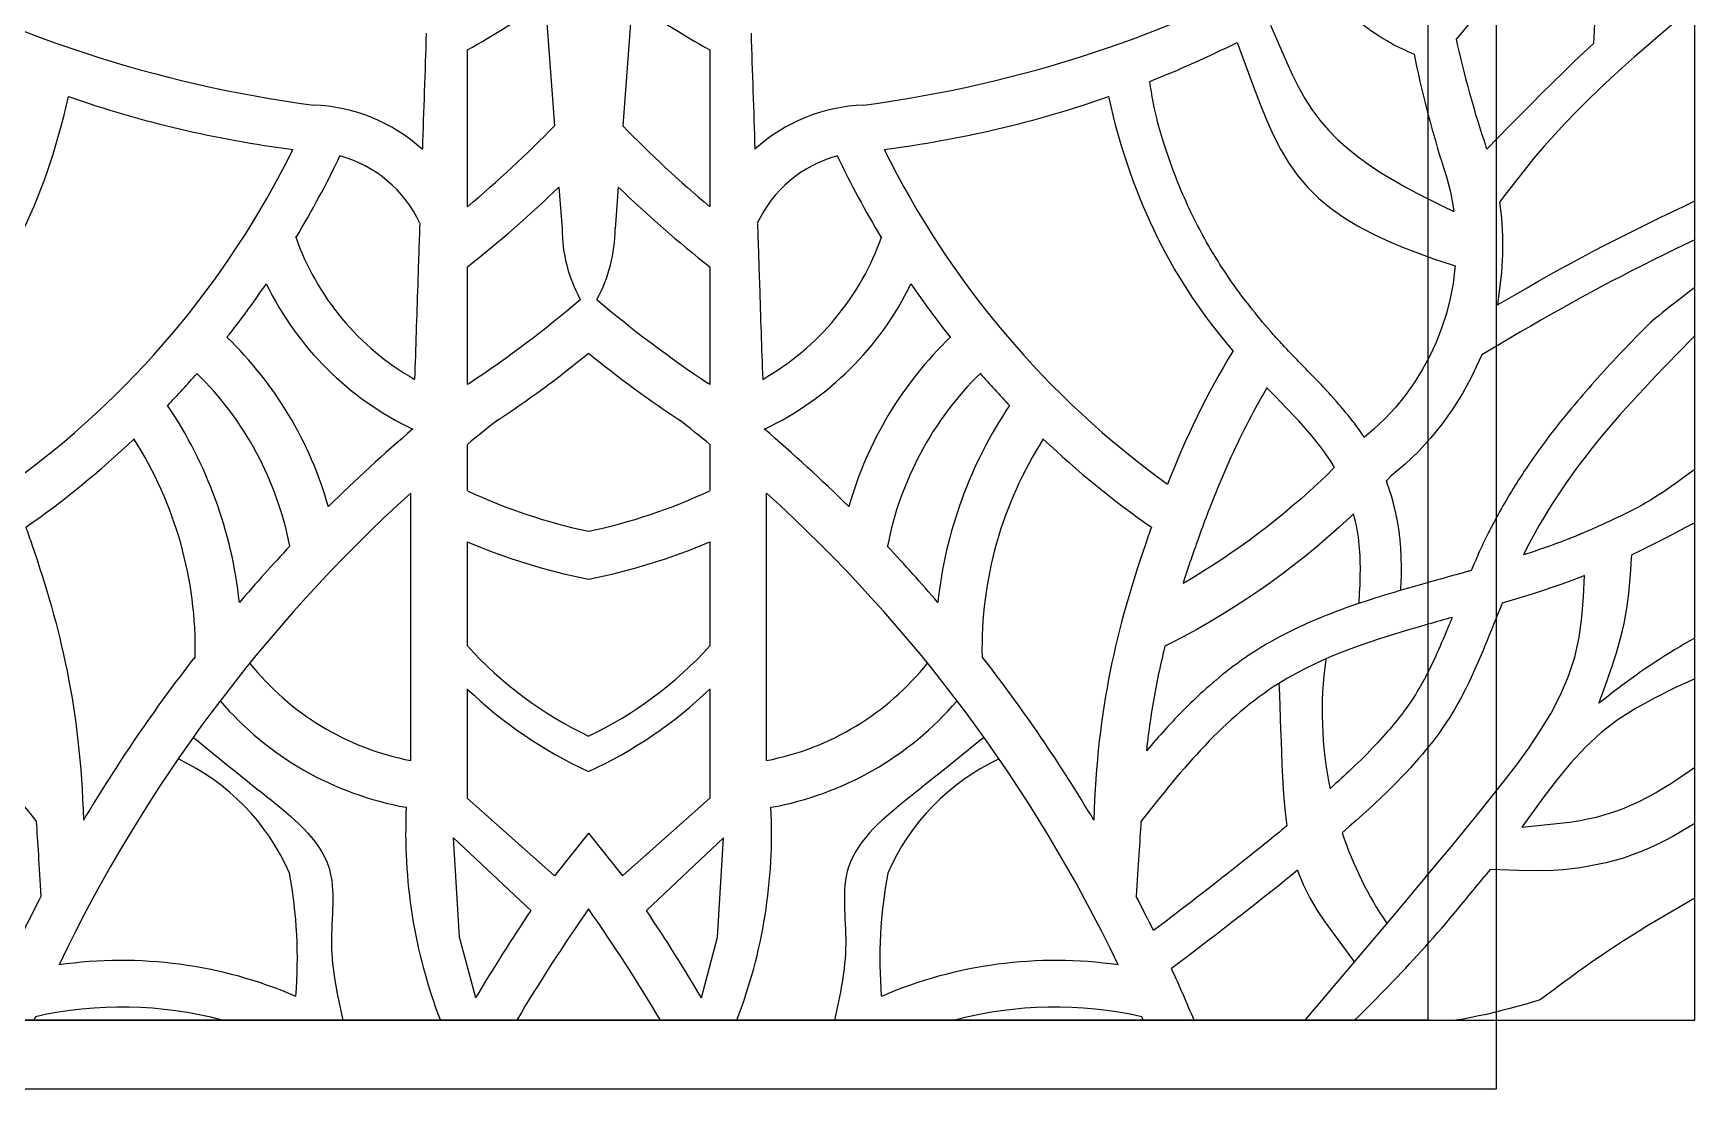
# Model space of a CAD drawing. Header units: millimetres. Extents: x 14385 to 129787, y 107826 to 186798.
# Drawn here: x 32983 to 34195, y 112191 to 112960 of the extents above; entities that cross this region are included whole.
import ezdxf

# ---------------------------------------------------------------- set-up
doc = ezdxf.new("R2010")
doc.units = ezdxf.units.MM
doc.header["$LTSCALE"] = 1000

msp = doc.modelspace()

# ---------------------------------------------------------------- linework, layer by layer
at = {"color": 251}
for p, q in [((34195.2, 112240.5), (34195.2, 115640.5)), ((33356.3, 112983.9), (33363.1, 112892.8)), ((33419.9, 112983.9), (33413.1, 112892.8)), ((33366.4, 112848.1), (33368.7, 112817.7)), ((33409.7, 112848.1), (33407.5, 112817.7)), ((33258.3, 112429.9), (33258.3, 112624.9)), ((33517.8, 112429.9), (33517.8, 112624.9)), ((33299.6, 112482.1), (33299.6, 112402.4)), ((33476.6, 112482.1), (33476.6, 112402.4)), ((33363.3, 112345.7), (33299.6, 112402.4)), ((33412.9, 112345.7), (33476.6, 112402.4)), ((33294, 112301), (33289.6, 112373.6)), ((33289.6, 112373.6), (33345.9, 112320.5)), ((33388.1, 112376.9), (33363.3, 112345.7)), ((33388.1, 112376.9), (33412.9, 112345.7)), ((33486.6, 112373.6), (33430.3, 112320.5)), ((33482.2, 112301), (33486.6, 112373.6)), ((33305.7, 112256.8), (33294, 112301)), ((33470.5, 112256.8), (33482.2, 112301)), ((34000.6, 112240.5), (32581, 112240.5)), ((32775.6, 112240.5), (34195.2, 112240.5))]:
    msp.add_line(p, q, dxfattribs=at)
at = {"color": 8}
msp.add_lwpolyline([(31400.6, 112190.5), (34050.6, 112190.5), (34050.6, 115690.5), (31400.6, 115690.5)], close=True, dxfattribs=at)
msp.add_lwpolyline([(32775.6, 112240.5), (34000.6, 112240.5), (34000.6, 115640.5), (32775.6, 115640.5), (32775.6, 112240.5)], dxfattribs=at)
at = {"color": 251}
for points in [[(34090.4, 113505.2), (34104.8, 113487.6), (34124.6, 113462.2), (34143.1, 113435.7), (34158.9, 113407.9), (34170.3, 113378.7), (34176.4, 113348.2), (34177.9, 113316.7), (34175.3, 113284.6), (34169.4, 113252.2), (34160.9, 113219.8), (34150.5, 113187.8), (34138.9, 113156.5), (34126.5, 113126.2), (34113.2, 113096.8), (34098.9, 113068.3), (34083.3, 113040.8), (34066.4, 113014.3), (34047.8, 112988.7), (34027.8, 112963.9), (34021.1, 112956)], [(34195.2, 112980.4), (34186.3, 112972.9), (34177.3, 112965.4), (34168.5, 112957.9), (34159.7, 112950.4), (34150.9, 112942.7), (34142.3, 112935), (34133.7, 112927.2), (34125.3, 112919.3), (34117, 112911.3), (34108.8, 112903.2), (34100.8, 112894.9), (34093, 112886.5), (34085.3, 112877.9), (34077.8, 112869.1), (34070.6, 112860.1), (34063.4, 112851), (34056.4, 112841.8), (34052.8, 112837)], [(33885.6, 112966), (33897.2, 112939.4), (33901.4, 112930.2), (33905.8, 112921.3), (33910.7, 112912.7), (33915.9, 112904.5), (33921.7, 112896.8), (33928, 112889.5), (33934.7, 112882.6), (33942, 112876.1), (33949.6, 112870), (33957.6, 112864.2), (33965.9, 112858.7), (33974.6, 112853.5), (33983.4, 112848.5), (33992.5, 112843.6), (34001.7, 112838.9), (34011, 112834.3), (34019.3, 112830.3)], [(34122.1, 112967.4), (34121.2, 112952.8), (34107.3, 112939.6), (34099.3, 112931.9), (34091.3, 112924.1), (34083.4, 112916.2), (34075.6, 112908.3), (34067.8, 112900.5), (34060, 112892.6), (34043.4, 112875.7)], [(33861.3, 112953.4), (33873.6, 112920), (33878, 112908.5), (33882.6, 112897.2), (33887.5, 112886.2), (33892.9, 112875.7), (33898.9, 112865.6), (33905.5, 112856.3), (33912.8, 112847.7), (33920.9, 112839.8), (33929.8, 112832.5), (33939.2, 112825.9), (33949.2, 112819.9), (33959.7, 112814.3), (33970.6, 112809.1), (33981.9, 112804.3), (33993.5, 112799.8), (34005.4, 112795.6), (34017.4, 112791.5), (34020.3, 112790.6)], [(33299.6, 112948.2), (33299.6, 112833.8)], [(33476.6, 112948.2), (33476.6, 112833.8)], [(34010.7, 112866.2), (34014.1, 112855.5), (34016.9, 112844.6), (34018.9, 112833.6), (34019.3, 112830.3)], [(34042.8, 112877.5), (34043.4, 112875.7)], [(34052.8, 112837), (34054.2, 112825.6), (34055, 112812.3), (34055, 112799), (34054.2, 112785.7), (34051.2, 112762.1), (34064.8, 112770), (34072.8, 112774.6), (34080.8, 112779.2), (34088.8, 112783.7), (34096.8, 112788.1), (34104.9, 112792.6), (34113, 112796.9), (34121.1, 112801.2), (34129.2, 112805.4), (34137.4, 112809.6), (34145.6, 112813.8), (34153.9, 112817.9), (34162.1, 112821.9), (34170.4, 112826), (34178.6, 112830), (34186.9, 112834), (34195.2, 112838)], [(34195.2, 112809.6), (34187.5, 112805.9), (34179.8, 112802.2), (34172.2, 112798.4), (34164.6, 112794.7), (34157, 112790.9), (34149.5, 112787.1), (34142, 112783.2), (34134.5, 112779.4), (34127.1, 112775.5), (34119.7, 112771.5), (34112.3, 112767.5), (34104.9, 112763.4), (34097.6, 112759.3), (34090.2, 112755.1), (34082.9, 112750.9), (34075.5, 112746.7), (34068.1, 112742.4), (34060.8, 112738.1), (34053.4, 112733.8), (34039.8, 112725.8), (34032.1, 112709.3), (34025.8, 112697.6), (34018.7, 112686.3), (34010.9, 112675.4), (34002.5, 112665.1), (33993.5, 112655.3), (33983.8, 112646.1), (33973.6, 112637.5)], [(33299.6, 112789.9), (33299.6, 112704)], [(33476.6, 112789.9), (33476.6, 112704)], [(34020.3, 112790.6), (34020.2, 112788.9), (34018.8, 112777.8), (34016.7, 112766.7), (34014, 112755.9), (34010.5, 112745.2), (34006.4, 112734.8), (34001.7, 112724.6), (33996.4, 112714.8), (33990.4, 112705.3), (33983.9, 112696.1), (33976.8, 112687.4), (33969.2, 112679.2), (33961.1, 112671.5), (33954, 112665.5)], [(33299.6, 112660.4), (33299.6, 112626.7)], [(33476.6, 112660.4), (33476.6, 112626.7)], [(33932.3, 112643.6), (33931.7, 112643), (33925.9, 112637.3), (33920, 112631.7), (33914, 112626.2), (33908, 112620.8), (33901.8, 112615.5), (33895.6, 112610.3), (33889.3, 112605.2), (33882.9, 112600.1), (33876.5, 112595.2), (33870, 112590.3), (33863.4, 112585.6), (33856.7, 112581), (33850, 112576.4), (33843.2, 112572), (33836.3, 112567.7), (33829.4, 112563.4), (33821.8, 112559)], [(33973.6, 112637.5), (33970.2, 112633.8)], [(33946.3, 112609.8), (33943.6, 112607.2), (33935.8, 112600), (33927.8, 112592.9), (33919.6, 112586), (33911.4, 112579.2), (33903, 112572.6), (33894.5, 112566.1), (33885.9, 112559.8), (33877.2, 112553.7), (33868.3, 112547.7), (33859.3, 112541.9), (33850.3, 112536.3), (33841.1, 112530.8), (33831.8, 112525.5), (33822.5, 112520.4), (33813, 112515.4), (33808.6, 112513.3)], [(34195.2, 112603.3), (34188.4, 112599.7), (34181.6, 112596.2), (34174.8, 112592.6), (34168, 112589.1), (34161.2, 112585.6), (34154.3, 112582.2), (34149.2, 112579.8)], [(33299.6, 112589.4), (33299.6, 112513.5)], [(33476.6, 112589.4), (33476.6, 112513.5)], [(34195.2, 112519.2), (34191.5, 112517.1), (34187.8, 112514.9), (34184.2, 112512.8), (34180.5, 112510.6), (34176.9, 112508.4), (34173.3, 112506.2), (34169.7, 112503.9), (34166.2, 112501.6), (34162.7, 112499.3), (34159.2, 112496.9), (34155.7, 112494.5), (34152.3, 112492), (34148.8, 112489.5), (34145.4, 112487), (34142, 112484.5), (34138.6, 112482), (34135.2, 112479.4), (34131.9, 112476.8), (34128.5, 112474.2), (34125.2, 112471.6), (34127.1, 112476.8), (34129.1, 112482.1), (34131, 112487.4), (34132.8, 112492.6), (34134.6, 112497.9), (34136.4, 112503.2), (34138, 112508.5), (34139.6, 112513.8), (34141, 112519.2), (34142.4, 112524.6), (34143.6, 112529.9), (34144.6, 112535.4), (34145.6, 112540.8), (34146.4, 112546.3), (34147, 112551.8), (34147.6, 112557.3), (34148.1, 112562.9), (34148.5, 112568.4), (34148.8, 112574), (34149.2, 112579.8)], [(33911, 112240.5), (33979.4, 112321.6), (33988.9, 112333), (33998.5, 112344.3), (34008, 112355.8), (34017.6, 112367.3), (34027.1, 112378.9), (34036.7, 112390.6), (34046.2, 112402.4), (34055.7, 112414.4), (34065.1, 112426.6), (34074.1, 112439), (34082.5, 112451.6), (34090.3, 112464.5), (34097.2, 112477.8), (34103, 112491.3), (34107.6, 112505.3), (34110.8, 112519.7), (34112.9, 112534.4), (34114.1, 112549.3), (34114.7, 112564.7), (34112.5, 112563.8), (34105.4, 112561.1), (34098.2, 112558.5), (34091, 112556), (34083.8, 112553.6), (34076.6, 112551.3), (34069.3, 112549), (34062, 112546.8), (34054.7, 112544.6)], [(33891.8, 112486.1), (33892.1, 112477.7), (33892.4, 112469.3), (33892.7, 112460.9), (33893, 112452.5), (33893.3, 112444), (33893.7, 112435.4), (33894, 112426.8), (33894.4, 112418), (33894.9, 112409), (33895.6, 112399.6), (33896.6, 112390), (33897.6, 112382.3)], [(34195.2, 112489.4), (34180.6, 112482.8), (34166.3, 112475.7), (34152.5, 112468.1), (34139.3, 112459.7), (34126.9, 112450.3), (34115.5, 112439.7), (34104.8, 112428.2), (34094.7, 112416), (34085.1, 112403.3), (34069, 112381.2), (34097, 112384.1), (34103.7, 112385), (34110.4, 112386), (34117, 112387.3), (34123.5, 112388.7), (34129.9, 112390.5), (34136.2, 112392.4), (34142.5, 112394.7), (34148.6, 112397.3), (34154.6, 112400.1), (34160.6, 112403.2), (34166.5, 112406.4), (34172.3, 112409.9), (34178.1, 112413.5), (34183.8, 112417.2), (34189.5, 112421), (34195.2, 112425)], [(34195.2, 112384), (34190, 112380.7), (34184.6, 112377.6), (34179.2, 112374.5), (34173.5, 112371.5), (34167.8, 112368.6), (34161.8, 112365.9), (34155.7, 112363.3), (34149.4, 112361), (34143.1, 112358.8), (34136.8, 112357), (34130.4, 112355.4), (34124.1, 112354), (34117.9, 112352.8), (34111.6, 112351.7), (34105.4, 112350.9), (34099.2, 112350.1), (34091.8, 112349.6), (34081.6, 112349.4), (34066.8, 112349.6), (34045.8, 112350.4), (34041.5, 112345.1)], [(33905.4, 112349.9), (33905.4, 112349.8), (33909.5, 112339.5), (33914.4, 112329.7), (33919.7, 112320.6), (33925.3, 112312.2), (33946.8, 112282.9)], [(34195.2, 112329.6), (34189.3, 112326.2), (34183.5, 112322.8), (34177.7, 112319.4), (34171.8, 112316), (34166, 112312.5), (34160.3, 112309), (34154.5, 112305.5), (34148.8, 112301.9), (34143.1, 112298.3), (34137.4, 112294.6), (34131.8, 112290.9), (34126.2, 112287.1), (34120.6, 112283.3), (34115.1, 112279.4), (34109.6, 112275.5), (34104.2, 112271.5), (34098.7, 112267.5), (34093.3, 112263.4), (34087.9, 112259.4), (34082.5, 112255.3)], [(34082.5, 112255.3), (34076.9, 112253.7), (34071.3, 112252.1), (34065.7, 112250.6), (34060.2, 112249), (34054.5, 112247.6), (34048.9, 112246.2), (34043.3, 112244.8), (34037.7, 112243.6), (34032, 112242.4), (34026.3, 112241.4), (34020.8, 112240.5)]]:
    msp.add_lwpolyline(points, dxfattribs=at)
for centre, radius, start, end in [((33306.4, 113816), 915.9, 240.9958, 262.5323), ((33469.8, 113816), 915.9, 277.4677, 299.0042), ((33032.9, 113434.6), 554.8, 298.7353, 305.6586), ((33743.3, 113434.6), 554.8, 234.3414, 241.2647), ((33502.3, 113674.6), 805.5, 291.4996, 296.4637), ((34721.4, 113107.9), 716.6, 192.2368, 198.7485), ((34734.8, 113094.6), 759.3, 191.3696, 197.4776), ((33273.9, 113674.6), 805.5, 250.7757, 262.7633), ((33183.2, 112783.9), 124, 47.6823, 88.106), ((33592.9, 112783.9), 124, 91.894, 132.3177), ((33502.3, 113674.6), 805.5, 277.2367, 289.2243), ((32735, 113505.4), 877.5, 310.0542, 315.7143), ((34041.2, 113505.4), 877.5, 224.2857, 229.9458), ((32580.7, 113167.1), 659.6, 305.7099, 333.7645), ((32576.7, 113171.4), 698, 328.9424, 334.4864), ((33183.2, 112783.9), 90, 24.7929, 74.9689), ((33592.9, 112783.9), 90, 105.0311, 155.2071), ((34199.5, 113171.4), 698, 205.5136, 211.0576), ((34195.5, 113167.1), 659.6, 206.2355, 234.2901), ((32735, 113505.4), 911.5, 308.2768, 313.8497), ((34041.2, 113505.4), 911.5, 226.1503, 231.7232), ((33477.8, 112818.3), 109.1, 180.28, 208.5646), ((33298.4, 112818.3), 109.1, 331.4354, 359.72), ((33356.8, 112875.9), 193.4, 199.1962, 240.3366), ((33419.4, 112875.9), 193.4, 299.6634, 340.8038), ((32576.7, 113171.4), 698, 321.6686, 325.6524), ((33356.8, 112876.4), 226.6, 205.853, 244.6705), ((33419.4, 112876.4), 226.6, 295.3295, 334.147), ((34199.5, 113171.4), 698, 214.3476, 218.3314), ((32846.5, 113392.6), 824.2, 303.4783, 310.5227), ((33929.7, 113392.6), 824.2, 229.4773, 236.5217), ((32933.5, 112540.2), 275.1, 15.7734, 46.1304), ((33842.7, 112540.2), 275.1, 133.8696, 164.2266), ((32846.5, 113392.6), 858.2, 303.4783, 309.1305), ((33929.7, 113392.6), 858.2, 230.8695, 236.5217), ((32576.7, 113171.4), 698, 316.259, 318.8634), ((32933.5, 112540.2), 241, 10.9927, 45.5447), ((33842.7, 112540.2), 241, 134.4553, 169.0073), ((34199.5, 113171.4), 698, 221.1366, 223.741), ((34002.4, 111802), 1143.5, 127.8277, 127.9221), ((32773.8, 111802), 1143.5, 52.0779, 52.1723), ((32817.4, 112511.4), 317.7, 6.0982, 33.9536), ((33958.8, 112511.4), 317.7, 146.0464, 173.9018), ((34002.4, 111802), 1109.4, 127.8277, 129.306), ((32773.8, 111802), 1109.4, 50.694, 52.1723), ((32576.7, 113171.4), 698, 305.0454, 313.4046), ((32817.4, 112511.4), 283.7, 358.8263, 32.6281), ((34002.4, 111802), 1143.5, 130.4903, 134.6851), ((32773.8, 111802), 1143.5, 45.3149, 49.5097), ((33958.8, 112511.4), 283.7, 147.3719, 181.1737), ((34199.5, 113171.4), 698, 226.5954, 234.9546), ((34002.4, 111802), 1109.4, 132.1178, 154.427), ((33472.5, 112995.9), 407.7, 244.911, 258.0532), ((33303.7, 112995.9), 407.7, 281.9468, 295.089), ((32773.8, 111802), 1109.4, 25.573, 47.8822), ((33472.5, 112995.9), 441.8, 246.9629, 258.9865), ((33303.7, 112995.9), 441.8, 281.0135, 293.0371), ((34002.4, 111802), 1143.5, 136.7032, 139.4662), ((32773.8, 111802), 1143.5, 40.5338, 43.2968), ((34002.4, 111802), 1143.5, 142.0266, 149.2715), ((33509.9, 112704.1), 283.8, 222.1929, 244.5864), ((33266.3, 112704.1), 283.8, 295.4136, 317.8071), ((32773.8, 111802), 1143.5, 30.7285, 37.9734), ((34199.7, 112465.6), 276.4, 172.1219, 191.751), ((33295.8, 112624.6), 198.3, 218.5825, 259.1067), ((33480.4, 112624.6), 198.3, 280.8933, 321.4175), ((33523.3, 112716), 323.7, 226.2842, 245.3084), ((33252.9, 112716), 323.7, 294.6916, 313.7158), ((33295.8, 112624.6), 232.4, 220.5557, 259.9119), ((33480.4, 112624.6), 232.4, 280.0881, 319.4443), ((33019.1, 112281.9), 164.5, 23.6079, 65.0307), ((33757.1, 112281.9), 164.5, 114.9693, 156.3921), ((33634.7, 112377), 380.1, 177.1638, 201.0442), ((33141.5, 112377), 380.1, 338.9558, 2.8362), ((34199.7, 112465.6), 276.4, 198.6834, 213.9947), ((32830.7, 112285.1), 344.9, 355.4859, 10.4756), ((33945.5, 112285.1), 344.9, 169.5244, 184.5141), ((33180, 113029), 1100, 314.2082, 321.5557), ((34002.4, 111802), 1143.5, 152.4532, 153.8539), ((34420.6, 111597), 1295.5, 146.0522, 149.3846), ((34420.6, 111597), 1261.4, 144.9356, 149.3245), ((32355.6, 111597), 1261.4, 30.6755, 35.0644), ((32355.6, 111597), 1295.5, 30.6154, 33.9478), ((32773.8, 111802), 1143.5, 26.1461, 27.5468), ((33047.4, 111963.1), 321, 66.6774, 98.1923), ((33728.8, 111963.1), 321, 81.8077, 113.3226), ((32773.8, 111802), 1143.5, 22.5516, 24.6112), ((33047.4, 111963.1), 287, 75.173, 102.675), ((33728.8, 111963.1), 287, 77.325, 104.827), ((34002.4, 111802), 1109.4, 156.5717, 156.7158), ((32773.8, 111802), 1109.4, 23.2842, 23.4283)]:
    msp.add_arc(centre, radius, start, end, dxfattribs=at)
for points, knots in [([(33928.7, 112991.2), (33932.3, 112986.4), (33936.3, 112981.7), (33942.6, 112975.4), (33944.6, 112973.6), (33947.4, 112971.1), (33948.2, 112970.4), (33949.7, 112969.2), (33950.5, 112968.5), (33952.8, 112966.7), (33954.4, 112965.6), (33958.9, 112962.2), (33961.9, 112960.2), (33969, 112955.7), (33972.9, 112953.4), (33977.1, 112951), (33984.7, 112947.6), (33990.4, 112944.9)], [319.271901, 319.271901, 319.271901, 319.271901, 327.269915, 327.269915, 330.729864, 330.729864, 332.014647, 332.014647, 333.29943, 333.29943, 335.868996, 335.868996, 341.008129, 341.008129, 348.24553, 348.24553, 349.154153, 349.154153, 349.154153, 349.154153]), ([(33954, 112665.5), (33951.4, 112669.6), (33948.6, 112673.5), (33942.4, 112681.5), (33939, 112685.6), (33930.6, 112695.4), (33925.6, 112700.8), (33915.6, 112711.2), (33910.7, 112716.1), (33904.7, 112722.4), (33903.3, 112723.8), (33900.5, 112726.7), (33899.1, 112728.1), (33896.3, 112731.1), (33895, 112732.6), (33890.9, 112737), (33888.2, 112739.9), (33880.4, 112748.8), (33875.5, 112754.8), (33861.7, 112772.3), (33853.5, 112784), (33838.3, 112808.5), (33831.4, 112821.3), (33818.9, 112848.6), (33813.2, 112863.1), (33804.3, 112890.8), (33800.7, 112903.7), (33797.5, 112925.1)], [112.997665, 112.997665, 112.997665, 112.997665, 125.246383, 125.246383, 139.44726, 139.44726, 160.046357, 160.046357, 180.645455, 180.645455, 186.849292, 186.849292, 193.307614, 193.307614, 199.765935, 199.765935, 212.682577, 212.682577, 238.515863, 238.515863, 286.889998, 286.889998, 335.264133, 335.264133, 383.638268, 383.638268, 421.695985, 421.695985, 421.695985, 421.695985]), ([(33264.9, 112821.6), (33264.4, 112806.6), (33263.1, 112768.7), (33261.9, 112730.7), (33261.1, 112707.9)], [138.670217, 138.670217, 138.670217, 138.670217, 183.87244, 252.471643, 252.471643, 252.471643, 252.471643]), ([(33511.3, 112821.6), (33511.8, 112806.6), (33513, 112768.7), (33514.3, 112730.7), (33515.1, 112707.9)], [138.670217, 138.670217, 138.670217, 138.670217, 183.87244, 252.471643, 252.471643, 252.471643, 252.471643]), ([(34195.2, 112774.9), (34166.2, 112752.9), (34161.1, 112747.7), (34143.9, 112730), (34131.7, 112717.2), (34114.3, 112697.5), (34108.7, 112691), (34099.1, 112679.4), (34095, 112674.2), (34087, 112663.8), (34083.1, 112658.5), (34071.5, 112642.3), (34064.3, 112631.1), (34054.4, 112614.4), (34051.5, 112609.1), (34047.2, 112600.9), (34045.7, 112598.1), (34043.3, 112593.2), (34042.3, 112591.2), (34040.4, 112587.3), (34039.5, 112585.4), (34036.8, 112579.5), (34035.1, 112575.6), (34033, 112570.6), (34032.5, 112569.6), (34032.1, 112568.5)], [3.581152, 3.581152, 3.581152, 3.581152, 25.209307, 25.209307, 76.792798, 76.792798, 101.224845, 101.224845, 119.862982, 119.862982, 138.501119, 138.501119, 175.777393, 175.777393, 192.477596, 192.477596, 201.431979, 201.431979, 207.461426, 207.461426, 213.490874, 213.490874, 225.549768, 225.549768, 228.8784, 228.8784, 228.8784, 228.8784]), ([(34195.2, 112739.6), (34170.5, 112714.4), (34122.9, 112665.9), (34084.5, 112609.1), (34070.2, 112579.9)], [0, 0, 0, 0, 105.896954, 203.57238, 203.57238, 203.57238, 203.57238]), ([(33883, 112701.6), (33879.6, 112696), (33876.3, 112690.2), (33863.8, 112666.9), (33855.5, 112648.9), (33844.9, 112623.3), (33842, 112616), (33837, 112602.9), (33834.8, 112597.1), (33831, 112586.4), (33829.3, 112581.6), (33825.6, 112570.7), (33823.7, 112564.8), (33821.8, 112559)], [16.206188, 16.206188, 16.206188, 16.206188, 37.333723, 37.333723, 100.65948, 100.65948, 125.896125, 125.896125, 145.735701, 145.735701, 162.394883, 162.394883, 182.818515, 182.818515, 182.818515, 182.818515]), ([(34195.2, 112642.2), (34168.1, 112622), (34159.1, 112617.3), (34139.8, 112607.5), (34129.5, 112602.6), (34115.5, 112596.5), (34111.7, 112594.9), (34104.1, 112591.8), (34100.3, 112590.4), (34088.7, 112586), (34080.8, 112583.3), (34071.9, 112580.4), (34071, 112580.2), (34070.2, 112579.9)], [4.93174, 4.93174, 4.93174, 4.93174, 35.857325, 35.857325, 71.71465, 71.71465, 84.917544, 84.917544, 98.120437, 98.120437, 124.526225, 124.526225, 127.368002, 127.368002, 127.368002, 127.368002]), ([(33980.8, 112554), (33980.8, 112554.8), (33980.8, 112555.7), (33981.1, 112562.9), (33981.3, 112569.4), (33981, 112578.9), (33980.9, 112581.6), (33980.6, 112586.1), (33980.5, 112587.8), (33980.1, 112591.5), (33979.9, 112593.5), (33979.4, 112597.5), (33979.1, 112599.5), (33978.1, 112605.5), (33977.3, 112609.5), (33974.7, 112620.3), (33972.7, 112627.1), (33970.2, 112633.8)], [15.204752, 15.204752, 15.204752, 15.204752, 17.599585, 17.599585, 35.199171, 35.199171, 42.233601, 42.233601, 46.450238, 46.450238, 51.459036, 51.459036, 56.467833, 56.467833, 66.485428, 66.485428, 83.847275, 83.847275, 83.847275, 83.847275]), ([(32977.5, 112600), (32979, 112595.8), (33001.5, 112531), (33017.1, 112469.1), (33019.5, 112386.3)], [149.133524, 149.133524, 149.133524, 149.133524, 163.060339, 364.51412, 364.51412, 364.51412, 364.51412]), ([(33798.7, 112600), (33797.2, 112595.8), (33774.7, 112531), (33759.1, 112469.1), (33756.7, 112386.3)], [149.133524, 149.133524, 149.133524, 149.133524, 163.060339, 364.51412, 364.51412, 364.51412, 364.51412]), ([(33950.2, 112544.4), (33951.1, 112558.6), (33952.2, 112580.5), (33948.3, 112602.3), (33946.3, 112609.8)], [4.214244, 4.214244, 4.214244, 4.214244, 46.876756, 69.822539, 69.822539, 69.822539, 69.822539]), ([(34032.1, 112568.5), (34031.1, 112568.2), (34030.1, 112567.9), (34021.7, 112565.6), (34014.3, 112563.5), (34002.3, 112560.1), (33997.7, 112558.8), (33984, 112554.9), (33974.6, 112552.2), (33955.9, 112546.4), (33946.5, 112543.3), (33927.8, 112536.4), (33918.4, 112532.6), (33900, 112524.2), (33890.9, 112519.6), (33880.2, 112513.3), (33878.3, 112512.1), (33872.9, 112508.7), (33869.3, 112506.4), (33862.4, 112501.5), (33859, 112499), (33849, 112491.3), (33842.6, 112485.9), (33826.8, 112471.6), (33817.8, 112462.4), (33804.3, 112447.6), (33799.7, 112442.3), (33795.1, 112436.9)], [168.095381, 168.095381, 168.095381, 168.095381, 171.230088, 171.230088, 194.246583, 194.246583, 208.194873, 208.194873, 236.091451, 236.091451, 263.98803, 263.98803, 291.884609, 291.884609, 319.781188, 319.781188, 325.538834, 325.538834, 337.054126, 337.054126, 348.569418, 348.569418, 371.600003, 371.600003, 407.651729, 407.651729, 427.587598, 427.587598, 427.587598, 427.587598]), ([(34054.7, 112544.6), (34046.2, 112523.9), (34026.6, 112472), (33995, 112426.7), (33937.8, 112377.1)], [242.017988, 242.017988, 242.017988, 242.017988, 309.076704, 407.90495, 407.90495, 407.90495, 407.90495]), ([(32758, 112534.2), (32763.9, 112532.6), (32807.7, 112520.3), (32898.6, 112491.9), (32955, 112424), (32985.1, 112385.4)], [190.704414, 190.704414, 190.704414, 190.704414, 208.740341, 325.812295, 468.592794, 468.592794, 468.592794, 468.592794]), ([(34018.1, 112534.2), (34012.3, 112532.6), (33968.5, 112520.3), (33877.6, 112491.9), (33821.2, 112424), (33791.1, 112385.4)], [190.704414, 190.704414, 190.704414, 190.704414, 208.740341, 325.812295, 468.592794, 468.592794, 468.592794, 468.592794]), ([(34018.1, 112534.2), (34017.1, 112531.7), (34016, 112529.1), (34012, 112519.3), (34009, 112512.3), (34004.8, 112503.1), (34003.7, 112500.7), (34001.8, 112496.9), (34001.1, 112495.4), (33999.6, 112492.5), (33998.9, 112491.1), (33996.6, 112486.9), (33995, 112484.1), (33991, 112477.4), (33988.5, 112473.4), (33982.6, 112465.1), (33979.3, 112460.7), (33971.5, 112451.4), (33967.1, 112446.5), (33957, 112435.7), (33951.2, 112429.9), (33939.8, 112419.1), (33934.7, 112414.4), (33929, 112409.3)], [265.254101, 265.254101, 265.254101, 265.254101, 273.785347, 273.785347, 297.903136, 297.903136, 306.625423, 306.625423, 312.056755, 312.056755, 317.488087, 317.488087, 328.350751, 328.350751, 343.776811, 343.776811, 359.20287, 359.20287, 374.62893, 374.62893, 390.054989, 390.054989, 401.125003, 401.125003, 401.125003, 401.125003]), ([(33808.6, 112513.3), (33807, 112506.7), (33805.4, 112500.1), (33801.1, 112479.5), (33798.6, 112465.2), (33796.1, 112445.9), (33795.6, 112441.8), (33795.1, 112436.9)], [235.747302, 235.747302, 235.747302, 235.747302, 258.283575, 258.283575, 304.44188, 304.44188, 316.704558, 316.704558, 316.704558, 316.704558]), ([(33676.6, 112446.8), (33659.2, 112432.7), (33624.4, 112404.7), (33567.9, 112359.8), (33579.5, 112295.1), (33571.5, 112258.7), (33567.4, 112240.5)], [0, 0, 0, 0, 68.696365, 137.39273, 193.51713, 249.64153, 249.64153, 249.64153, 249.64153]), ([(33897.6, 112382.3), (33888, 112374.3), (33877.3, 112365.7), (33846.8, 112341.4), (33825.1, 112324.7), (33800.3, 112305.9)], [419.116707, 419.116707, 419.116707, 419.116707, 433.793064, 433.793064, 457.503955, 457.503955, 457.503955, 457.503955])]:
    msp.add_open_spline(points, degree=3, knots=knots, dxfattribs=at)
for points in [[(33269.6, 112960.2), (33268.7, 112932), (33267.7, 112903.8), (33266.8, 112875.6)], [(33506.6, 112960.2), (33507.5, 112932), (33508.5, 112903.8), (33509.4, 112875.6)], [(32917.8, 112728.6), (32960.7, 112779), (32991, 112835.6), (33008.6, 112914)], [(33858.4, 112728.6), (33815.5, 112779), (33785.2, 112835.6), (33767.6, 112914)], [(33858.4, 112728.6), (33838.9, 112697.4), (33823.5, 112664.4), (33810.5, 112631.4)], [(33932.3, 112643.6), (33919.4, 112665.4), (33900.6, 112683.4), (33883, 112701.6)], [(32985.1, 112385.4), (32986, 112371.1), (32987.1, 112353.3), (32988.5, 112330.8)], [(33791.1, 112385.4), (33790.2, 112371.1), (33789, 112353.3), (33787.6, 112330.8)], [(33905.4, 112349.9), (33880.6, 112329.6), (33850.4, 112306.1), (33813.4, 112278.2)]]:
    msp.add_open_spline(points, degree=3, dxfattribs=at)
msp.add_spline([(33099.6, 112446.8), (33153.1, 112403.7), (33198.5, 112352.1), (33200.5, 112296.1), (33208.8, 112240.5)], degree=3, dxfattribs=at)

doc.saveas('drawing.dxf')
